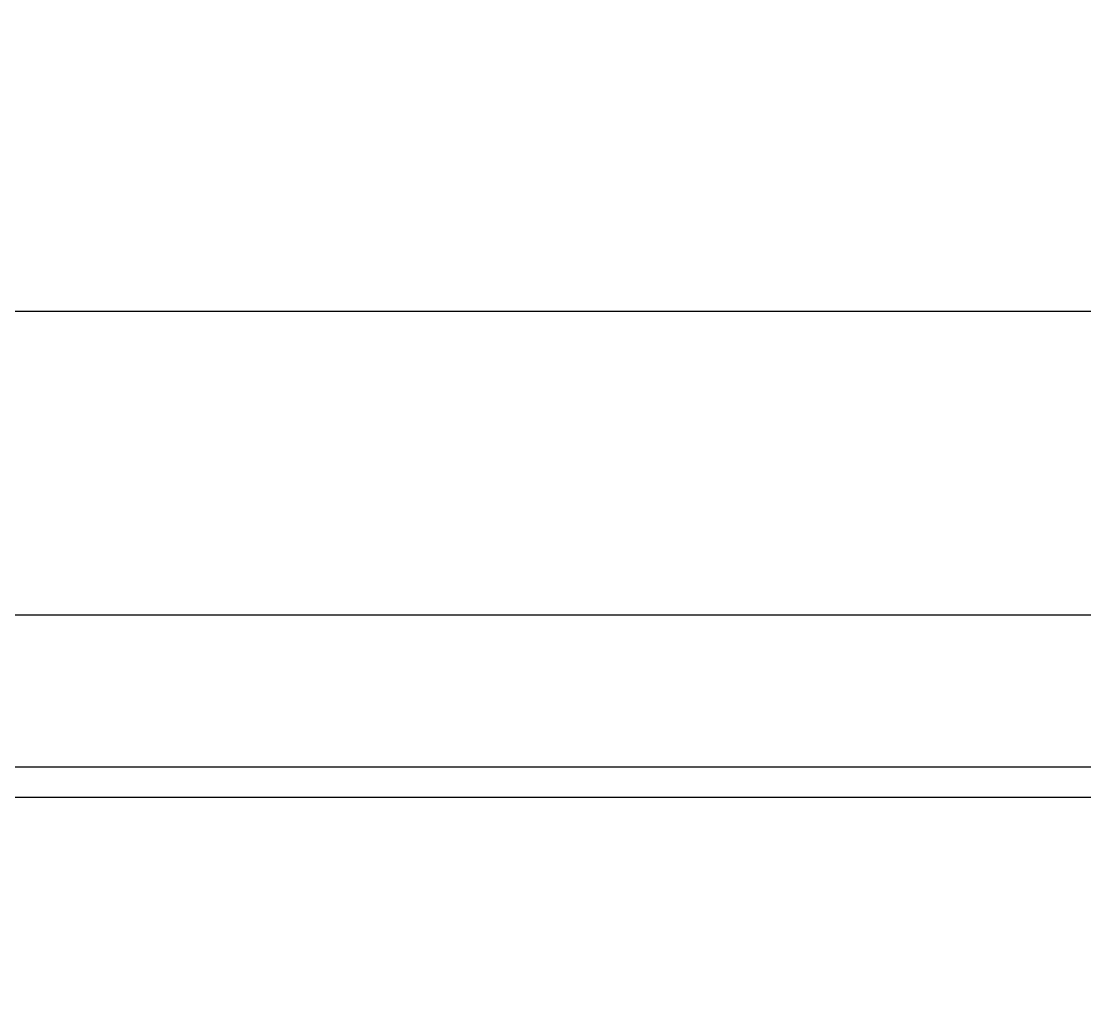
# Model space of a CAD drawing. Header units: inches. Extents: x 21 to 32698, y 13 to 3712.
# Drawn here: x 3902.98 to 3920.48, y 963.45 to 979.36 of the extents above; entities that cross this region are included whole.
import ezdxf

# ---------------------------------------------------------------- set-up
doc = ezdxf.new("R2010")
doc.units = ezdxf.units.IN
doc.header["$MEASUREMENT"] = 0
for name, color, linetype, lineweight in [('Z_MİM_-KM-IZO-THERMAL', 8, 'Continuous', 25), ('Z_MİM_-KM-IZO-THERMAL-ROCKWOOL', 8, 'BATTING', 25), ('Z_MİM_-KM-PAINT', 8, 'Continuous', 25), ('Z_MİM_-KM-PATTERN-00', 8, 'Continuous', 25), ('Z_MİM_-KM-PAVEMENT', 8, 'Continuous', 25), ('Z_MİM_-KM-STRS', 8, 'Continuous', 25), ('Z_MİM_-KM-WALL-PLASTER', 8, 'Continuous', 25)]:
    doc.layers.add(name, color=color, linetype=linetype, lineweight=lineweight)
doc.linetypes.add('BATTING', pattern='A,0.00254,-2.54,[134,ltypeshp.shx,S=2.54,R=0,X=-2.54,Y=0],-5.08,[134,ltypeshp.shx,S=2.54,R=180,X=2.54,Y=0],-2.54', length=10.16254)

# ---------------------------------------------------------------- blocks, each defined once
blk = doc.blocks.new('TRETUVAR')
at = {"layer": 'Z_MİM_-KM-PATTERN-00'}
h = blk.add_hatch(dxfattribs=at)
h.set_pattern_fill('AR-B816', color=256, scale=0.3, angle=90)
h.set_pattern_definition([(90, (21322.77, 490.03), (-60.96, 4e-15), []), (180, (21322.77, 490.03), (-60.96, -60.96), [60.96, -60.96])])
h.paths.add_polyline_path([(22632.772, 2700.032), (19252.772, 2700.032), (19252.772, 2750.032), (19097.772, 2750.032), (19097.772, 2610.032), (22542.772, 2610.032), (22542.772, 2080.13), (22697.772, 2080.13), (22697.772, 1460.13), (22542.772, 1460.13), (22542.772, 980.032), (21222.771, 980.032), (21222.771, 590.032), (20152.772, 590.032), (20152.772, 980.032), (19012.772, 980.032), (19012.775, 1635.031), (18722.771, 1635.031), (18722.772, 2610.032), (18807.772, 2610.032), (18807.772, 2750.032), (18632.772, 2750.032), (18632.771, 1545.031), (18922.774, 1545.031), (18922.771, 890.032), (19882.772, 890.032), (19882.772, 665.017), (20022.751, 665.033), (20022.77, 490.032), (21322.771, 490.032), (21322.771, 890.032), (22632.772, 890.032), (22632.772, 1220.13), (22797.772, 1220.13), (22797.772, 2180.13), (22632.772, 2180.13)])
h.paths.add_polyline_path([(19082.772, 2750.032), (18822.772, 2750.032), (18822.772, 2610.032), (19082.772, 2610.032)], flags=16)
at = {"layer": 'Z_MİM_-KM-PAVEMENT'}
blk.add_lwpolyline([(22542.772, 1460.13), (22542.772, 980.032), (21222.771, 980.032), (21222.771, 590.032), (20152.772, 590.032), (20152.772, 980.032), (19012.772, 980.032), (19012.775, 1635.031), (18722.771, 1635.031), (18722.772, 2610.032), (22542.772, 2610.032), (22542.772, 2080.13), (22697.772, 2080.13), (22697.772, 1460.13)], close=True, dxfattribs=at)

msp = doc.modelspace()

# ---------------------------------------------------------------- linework, layer by layer
at = {"layer": 'Z_MİM_-KM-IZO-THERMAL'}
msp.add_lwpolyline([(4654.257, 1293.058), (4654.257, 969.583), (3319.258, 969.583), (3319.258, 1624.583), (3029.258, 1624.583), (3029.258, 2594.584), (6844.258, 2594.584), (6844.258, 969.583), (5329.257, 969.583), (5329.257, 1293.058)], dxfattribs=at)
at = {"layer": 'Z_MİM_-KM-IZO-THERMAL-ROCKWOOL', "ltscale": 0.45}
msp.add_lwpolyline([(4649.257, 1293.058), (4649.257, 974.583), (3324.258, 974.583), (3324.258, 1629.583), (3034.258, 1629.583), (3034.258, 2589.584), (6839.258, 2589.584), (6839.258, 974.583), (5334.257, 974.583), (5334.257, 1293.058)], dxfattribs=at)
at = {"layer": 'Z_MİM_-KM-PAINT'}
msp.add_lwpolyline([(4657.257, 1293.058), (4657.257, 966.583), (3316.258, 966.583), (3316.258, 1621.583), (3026.258, 1621.583), (3026.258, 2597.584), (6847.258, 2597.584), (6847.258, 966.583), (5326.257, 966.583), (5326.257, 1293.058)], dxfattribs=at)
at = {"layer": 'Z_MİM_-KM-WALL-PLASTER'}
msp.add_lwpolyline([(4656.757, 1293.058), (4656.757, 967.083), (3316.758, 967.083), (3316.758, 1622.083), (3026.758, 1622.083), (3026.758, 2597.084), (6846.758, 2597.084), (6846.758, 967.083), (5326.757, 967.083), (5326.757, 1293.058)], dxfattribs=at)

# ---------------------------------------------------------------- block references
at = {"layer": 'Z_MİM_-KM-STRS'}
msp.add_blockref('TRETUVAR', (-15696.014, -12.949), dxfattribs=at)

doc.saveas('drawing.dxf')
